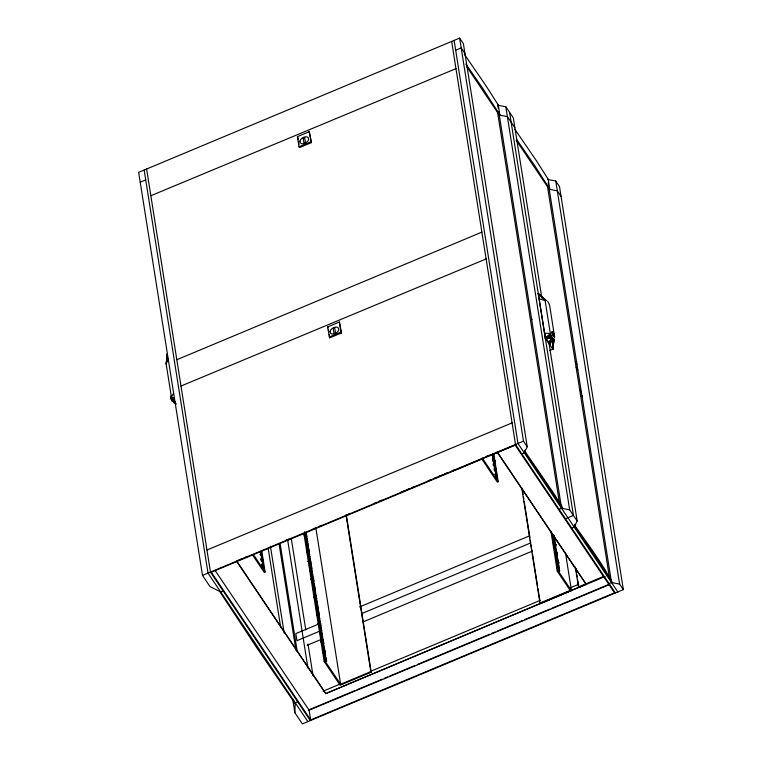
<?xml version="1.0" encoding="UTF-8"?>
<svg xmlns="http://www.w3.org/2000/svg" width="762" height="762" viewBox="0 0 762 762"><rect width="100%" height="100%" fill="white"/><g stroke="black" fill="none" stroke-linecap="round" stroke-linejoin="round"><path stroke-width="1.14" d="M514.855 129.283L536.296 160.572L548.202 179.27L547.678 179.489L555.755 181.004L559.508 186.585L623.345 589.655L302.362 723.9L294.856 712.737L295.227 702.783M167.04 361.426L167.392 353.787L166.183 364.046L171.383 396.869L173.612 401.974L176.032 404.279M545.887 300.238L545.135 300.685L550.326 333.508L553.288 339.481L552.841 349.291L545.297 338.033L538.277 293.703L546.23 300.59L538.305 293.789L539.563 295.646M166.811 361.293L167.392 353.787L166.183 364.046L168.173 358.769M167.392 353.787L166.259 363.655M546.668 339.157L549.85 344.729L552.945 339.128L552.841 349.291L554.05 339.033L552.841 349.291L552.555 338.604L545.335 338.128L550.326 333.508L544.544 333.146L545.268 335.509M582.501 395.773L582.378 396.716L580.634 395.735M175.279 403.431L173.612 401.974L174.412 398.135L171.383 396.869L173.622 393.154M552.688 342.681L553.974 339.423M171.669 397.802L174.412 398.135L173.203 401.307L175.279 401.86M552.764 341.69L553.812 339.633L552.841 349.291L553.288 339.481M524.294 452.876L527.228 446.751L463.391 43.682L459.638 38.1L138.655 172.345L202.492 575.415L209.998 586.578L220.647 591.922M574.224 527.113L577.167 520.989L548.726 341.405M172.784 400.517L174.412 398.135L172.002 398.736M549.088 343.71L552.555 338.604M175.022 402.784L174.346 402.841M548.278 342.405L552.145 337.947L545.335 338.128L550.612 334.442M172.383 399.65L174.412 398.135M551.736 337.156L545.335 338.128L550.945 335.366M140.208 182.194L145.723 179.889M455.686 50.244L461.191 47.939L464.953 53.521M150.847 195.739L456.171 68.551M309.248 131.712L297.399 136.665L299.009 146.79L299.533 147.58L311.382 142.627L309.248 131.712L311.382 142.627M299.009 146.79L310.848 141.837M464.268 54.131L486.356 86.325L498.262 105.023L497.738 105.242L505.816 106.756L513.331 117.929L541.839 297.971M498.224 112.309L497.605 112.566L559.403 502.739M466.963 67.008L499.301 115.081L499.824 114.862L498.262 105.023M548.164 186.547L547.545 186.814L609.524 578.158M548.202 179.27L549.754 189.109L549.231 189.328L611.219 580.673L610.086 578.996M176.822 359.721L481.879 232.134M180.994 386.039L486.308 258.851M327.546 326.965L339.385 322.012L341.528 332.927L329.679 337.88L327.546 326.965L328.07 327.755M329.146 337.09L340.995 332.137L339.385 322.012M549.621 350.577L552.831 349.234M206.959 550.021L512.283 422.824M238.649 560.08L241.935 558.708M244.126 557.784L247.412 556.412M285.731 540.382L289.017 539.01M313.115 528.933L316.401 527.561M318.583 526.647L321.869 525.275M345.967 515.198L349.253 513.817M373.342 503.749L376.628 502.368M378.819 501.453L382.105 500.082M400.717 492.29L404.003 490.918M406.194 490.004L409.48 488.632M411.671 487.718L414.957 486.337M428.092 480.841L431.378 479.469M433.568 478.555L436.855 477.183M439.045 476.26L442.331 474.888M444.522 473.974L447.808 472.602M452.19 470.764L454.381 469.849M486.137 456.571L489.423 455.2M202.492 575.415L523.475 441.169L459.638 38.1M451.542 471.583L481.755 458.943L497.338 482.108L498.224 481.736L493.757 453.523M490.052 455.476L515.274 444.922M492.566 453.542L493.462 454.866L492.566 455.238L492.89 457.267M303.952 534.619L306.076 537.782M305.591 534.638L306.476 534.267L305.152 532.286L306.8 536.286L305.914 536.658M259.871 554.469L260.756 554.098L260.433 552.079L262.09 556.079L260.756 554.098M260.88 554.431L261.766 554.06M492.585 457.743L495.052 460.981L492.919 457.819M493.071 458.419L493.967 458.048L492.633 456.067L494.281 460.067L493.967 458.048M304.99 537.248L305.876 536.877L305.552 534.857L307.21 538.858L305.114 535.886M306 537.21L306.886 536.839M261.385 557.603L262.271 557.232L260.937 555.25L262.595 559.26L261.699 559.632M492.471 461.029L493.357 460.658L493.033 458.638M493.481 460.991L494.367 460.619L494.69 462.639L492.595 459.667M306.505 540.382L307.391 540.01L306.057 538.039L307.715 542.039L307.391 540.01M260.775 560.222L261.661 559.851L261.347 557.822L262.995 561.832L260.899 558.86M261.785 560.175L262.68 559.803M492.976 464.21L493.862 463.839L493.538 461.81L495.195 465.82L493.862 463.839M493.986 464.163L494.871 463.791M305.657 543.42L308.62 547.792L306.972 543.782L307.296 545.811L306.4 546.183M493.157 465.363L494.043 464.991L495.376 466.973L495.7 469.001L494.805 469.373M307.01 543.563L307.896 543.192L306.562 541.211L306.886 543.239M521.837 453.904L524.818 452.657L544.049 480.127L562.099 508.092L559.118 509.34M263.176 562.985L263.5 565.004L261.852 561.003L263.176 562.985L262.29 563.356L262.614 565.375M494.005 466.668L496.462 469.916L494.328 466.744M261.461 564.556L262.357 564.185L264.004 568.185L261.909 565.213M307.324 545.592L308.219 545.221L307.896 543.192M494.49 467.344L495.376 466.973M307.41 546.135L308.305 545.763M262.795 566.537L263.681 566.166M493.881 469.964L494.776 469.592L494.452 467.563M494.89 469.916L495.786 469.544L496.1 471.564L494.005 468.592M307.915 549.316L308.81 548.945L307.477 546.964L309.124 550.964L308.239 551.336M307.41 552.536L307.086 550.516L307.981 550.145L309.629 554.145L307.981 550.145M495.395 473.097L496.291 472.726L494.957 470.745L496.605 474.745L495.719 475.117M307.076 552.345L310.039 556.717L308.381 552.707L308.705 554.736L307.819 555.107M494.567 474.288L495.462 473.916L497.11 477.926L495.462 473.916M308.42 552.488L309.305 552.117M261.766 550.84L265.119 572.005L264.233 572.376L252.184 554.46M495.9 476.269L496.786 475.898M223.104 590.893L220.123 592.141L256.823 647.824L294.694 703.012L297.675 701.764M309.715 554.688L308.829 555.06L309.21 557.917L310.544 559.899L308.886 555.889M310.22 557.87L309.334 558.241L308 556.26M310.325 564.566L308.162 561.194L311.448 565.642L309.801 561.642L310.115 563.661M309.839 561.423L310.725 561.051L309.391 559.07L309.715 561.089M310.239 563.994L311.134 563.623M311.629 566.795L311.953 568.823L310.305 564.813L311.629 566.795L310.744 567.166L309.41 565.185L309.734 567.214M311.734 573.491L309.867 570.005M310.239 570.395L311.125 570.024L310.801 567.995L312.458 572.005L310.363 569.024M312.134 569.976L311.248 570.347L311.525 572.548L312.858 574.529L311.21 570.567M311.658 572.919L312.544 572.548M311.144 576.101L312.029 575.729L311.706 573.71L313.363 577.71L312.029 575.729M313.039 575.681L312.153 576.053L311.267 574.738M312.087 580.834L311.287 578.929M311.02 579.253L314.268 583.463L312.62 579.453L311.734 579.825L312.049 581.854M311.648 579.282L312.534 578.91L312.21 576.882L313.544 578.863L313.868 580.892L312.972 581.263M312.658 579.234L313.544 578.863M313.068 581.806L313.954 581.435M314.458 584.616L314.773 586.635L313.125 582.635L314.458 584.616L313.563 584.987L312.677 583.663M312.43 588.178L314.03 590.56M314.068 588.159L314.963 587.788L313.63 585.807L315.278 589.817L314.392 590.188M313.144 588.75L314.03 588.378L315.687 592.388L313.592 589.417M313.468 590.779L314.354 590.407L314.03 588.378M314.477 590.731L315.363 590.359M313.973 593.96L314.858 593.588L314.535 591.56L316.192 595.56L314.858 593.588M314.982 593.912L315.868 593.541M313.849 597.113L315.982 600.275M315.487 597.094L316.373 596.722L315.039 594.741L316.697 598.741L315.801 599.113M314.877 599.704L315.773 599.332L315.449 597.313L317.097 601.313L315.001 598.341M315.887 599.665L316.782 599.294M316.392 602.837L317.287 602.466L315.954 600.485L317.602 604.495L317.287 602.466M315.554 605.914L318.516 610.238L316.859 606.238L317.183 608.267L316.297 608.638M316.897 606.019L317.783 605.647L316.459 603.666L316.773 605.695M317.221 608.047L318.106 607.666L317.783 605.647M524.523 450.78L552.926 492.166L561.804 506.206L561.28 506.425L561.575 508.311L569.652 509.826L577.167 520.989M317.306 608.59L318.192 608.219M317.811 611.772L318.697 611.4L317.363 609.419L319.021 613.42L318.125 613.791M316.982 612.962L317.868 612.591L319.526 616.601L317.868 612.591M316.973 614.839L319.926 619.173L318.278 615.163L318.592 617.191L317.706 617.563M318.316 614.944L319.202 614.572M319.611 617.144L318.716 617.515L319.097 620.373L320.431 622.344L318.783 618.344M320.107 620.325L319.221 620.697L317.887 618.715L318.211 620.744M565.442 518.741L573.415 515.407L509.568 112.347M320.221 627.059L318.059 623.687L321.345 628.098L319.688 624.097L320.011 626.116M318.878 623.964L295.818 633.603L296.942 640.69L320.002 631.041M359.502 606.971L529.676 535.791M319.726 623.878L320.612 623.507L319.288 621.525L319.602 623.545M320.135 626.44L321.021 626.069M320.64 629.622L321.526 629.25L320.192 627.269L321.85 631.279L321.526 629.25M361.721 613.591L530.8 542.877M321.631 635.994L319.764 632.498M320.126 632.851L321.021 632.479L320.697 630.45L322.345 634.451L320.25 631.479M554.041 535.267L553.155 535.638L551.821 533.657M322.031 632.431L321.145 632.803L321.421 635.041L322.755 637.022L321.107 633.022M571.776 528.142L574.758 526.894L574.453 525.018C587.454 543.716 601.675 562.213 612.038 582.33L609.057 583.578M553.241 536.181L554.126 535.81L553.241 534.495M552.412 537.381L553.298 537.01L554.955 541.01L553.298 537.01M553.564 538.21L554.45 537.839L554.126 535.81M321.545 635.375L322.44 635.003M554.631 538.991L553.745 539.363L552.86 538.039M321.04 638.594L321.926 638.223L321.612 636.203L323.259 640.204L321.926 638.223M322.936 638.175L322.05 638.546L321.164 637.232M553.764 541.858L556.222 545.106L554.088 541.944M307.096 645.319L321.364 639.356M363.083 621.906L532.162 551.183M553.231 542.582L554.126 542.211L553.803 540.191L555.46 544.192L554.126 542.211M554.25 542.544L555.136 542.163M321.983 643.338L321.183 641.423M320.916 641.747L324.174 645.957L322.517 641.947L321.631 642.318L321.955 644.347M321.545 641.775L322.431 641.404L322.107 639.375L323.44 641.356L323.764 643.385L322.878 643.757M322.555 641.728L323.44 641.356M554.65 545.106L555.546 544.735L555.86 546.764L553.326 543.135L553.641 545.154M322.964 644.3L323.85 643.928M554.145 548.335L555.031 547.964L554.717 545.935L556.365 549.945L555.031 547.964M556.05 547.916L555.155 548.288L554.269 546.973M322.45 647.519L323.345 647.148L323.021 645.128L324.679 649.129L323.345 647.148M324.355 647.109L323.469 647.481L322.574 646.157M555.174 550.793L557.632 554.031L555.508 550.869M555.66 551.469L556.546 551.097L555.222 549.116L556.87 553.117L556.546 551.097M554.736 552.059L555.622 551.688L557.279 555.688L556.955 553.669L556.069 554.041M322.336 650.681L323.926 653.053M323.964 650.653L324.86 650.281L323.526 648.31L325.174 652.31L324.288 652.682M323.04 651.253L323.936 650.881L325.584 654.882L323.488 651.91M323.364 653.272L324.25 652.901L323.936 650.881M324.374 653.224L325.26 652.853M556.451 556.889L557.784 558.87L556.127 554.869L556.451 556.889L555.565 557.26L556.889 559.241L555.679 555.898M556.574 557.212L557.46 556.841M323.869 656.453L324.755 656.082L324.431 654.053L326.088 658.063L324.755 656.082M324.879 656.406L325.765 656.034M556.593 559.718L559.051 562.966L556.917 559.794M557.079 560.394L557.965 560.022L556.631 558.041L558.279 562.051L557.393 562.423M325.384 659.587L326.269 659.216L324.936 657.235L326.593 661.235L325.707 661.606M557.479 562.966L558.375 562.594L558.689 564.623L556.593 561.642M346.281 514.674L371.227 672.217L340.128 685.219L324.155 661.464L325.041 661.092L304.562 531.771M556.974 566.185L557.86 565.814L557.546 563.794L558.87 565.775L559.194 567.795L558.308 568.166M557.984 566.147L558.87 565.775M557.479 569.366L557.155 567.347L558.041 566.976L559.699 570.976L558.041 566.976M559.375 568.947L558.489 569.319L557.155 567.347M565.509 553.002L571.462 590.626L540.363 603.637L539.963 603.037L570.176 590.407L557.26 571.205L558.146 570.833L552.193 533.209M323.031 691.22L340.585 683.876M370.208 671.484L540.296 600.351M569.928 587.959L578.701 584.292M325.041 661.092L340.624 684.257L370.827 671.617L346.062 515.255M605.19 576.52L578.872 587.531L578.472 586.94L603.694 576.386M586.245 584.235L325.679 693.639L586.245 584.235L497.681 452.571M308.458 710.051L330.67 700.764M331.765 700.297L354.787 690.677M356.987 689.753L382.2 679.209M384.391 678.294L387.677 676.913M389.868 675.999L415.09 665.455M417.281 664.54L489.633 634.279M491.823 633.355L495.119 631.984M497.31 631.069L517.036 622.811M519.236 621.897L522.522 620.525M524.713 619.601L549.926 609.057M552.126 608.143L608.295 584.644M310.658 719.928L211.312 572.233L515.188 445.141L614.524 592.836L310.658 719.928L309.115 710.203L609.686 584.492M545.335 338.128L551.326 336.29M499.301 115.081L507.378 116.605L514.883 127.768M611.515 582.549L619.592 584.073L623.345 589.655M539.096 298.761L545.135 300.685L538.305 293.789L545.592 300.066M173.612 401.974L175.431 402.669M175.974 403.384L174.003 402.488L175.765 404.003M545.211 300.295L538.305 293.789L545.792 300.38M538.305 293.789L545.363 300.085M547.688 301.152L549.564 304.99L554.679 337.28M574.758 526.894L593.989 554.365L612.038 582.33M465.82 63.97L481.765 86.906L499.824 114.862M516.407 139.132L534.8 165.773L549.754 189.109M269.024 664.388L270.281 666.236M561.07 196.425L557.317 190.843L549.231 189.328L516.245 140.284M575.253 361.769L576.939 364.284M576.11 367.208L577.806 369.722M523.475 441.169L527.228 446.751M575.624 527.752L576.929 529.695M617.839 591.96L517.969 443.474L454.123 40.405M615.382 592.979L515.512 444.494L451.666 41.434M497.081 451.99L586.302 584.635M553.117 535.857L554.45 537.839M492.452 454.914L493.776 456.895L493.462 454.866M495.7 469.001L494.043 464.991M557.86 565.814L559.194 567.795M482.241 457.981L498.224 481.736M558.146 570.833L571.462 590.626M340.995 332.137L341.528 332.927M308.219 545.221L305.676 541.582L305.991 543.611M307.086 550.516L307.972 551.831M308.943 560.099L311.039 563.07L310.725 561.051M308.162 561.194L309.229 562.785M309.572 570.128L310.639 571.71M312.534 578.91L313.868 580.892M310.991 579.053L312.049 580.634M370.827 671.617L371.227 672.217M318.106 607.666L315.563 604.037L315.887 606.066M318.84 622.554L320.935 625.526L320.612 623.507M318.059 623.687L319.126 625.278M319.469 632.622L320.535 634.203M322.431 641.404L323.764 643.385M260.699 551.583L261.585 552.898L261.261 550.878M320.888 641.547L321.955 643.128M260.814 559.213L261.871 560.794M253.489 554.717L265.119 572.005M237.058 561.575L325.612 693.239M236.458 560.994L325.679 693.639M215.075 570.395L309.115 710.203M310.334 720.566L210.455 572.081L146.618 169.021M307.877 721.595L207.997 573.11L144.161 170.04M248.479 633.917L249.707 635.765M531.533 318.649L532.028 319.611M579.491 388.553L581.435 392.668M555.755 181.004L619.592 584.073M548.192 182.766L548.545 184.956M552.098 332.032L552.326 333.461M575.062 524.227L575.434 526.58M505.816 106.756L569.652 509.826M575.891 568.719L576.443 572.243M576.824 574.596L577.196 576.948M577.567 579.301L578.682 586.359M575.3 566.947L578.472 586.94M561.804 506.206L562.099 508.092M497.91 106.337L498.253 108.528M498.777 111.804L561.089 505.254M557.965 560.022L558.279 562.051M554.212 542.763L554.536 544.782M557.041 560.613L557.355 562.642M550.926 531.228L557.26 571.205M525.132 449.999L525.685 453.514M522.122 488.413L523.046 494.3M523.418 496.643L523.789 498.996M524.17 501.348L529.942 537.801M530.314 540.144L530.685 542.496M531.057 544.849L531.428 547.202M531.8 549.554L532.171 551.907M532.543 554.26L537.572 585.997M537.943 588.35L539.81 600.104M521.722 487.823L539.963 603.037M496.291 472.726L496.605 474.745M297.932 137.465L298.294 139.713M298.647 141.961L298.999 144.209M328.432 330.003L328.784 332.261M329.146 334.508L329.679 337.88M315.859 527.895L340.624 684.257M306.476 534.267L306.8 536.286M308.81 548.945L309.124 550.964M314.963 587.788L315.278 589.817M316.373 596.722L316.697 598.741M318.697 611.4L319.021 613.42M324.86 650.281L325.174 652.31M326.269 659.216L326.593 661.235M312.62 579.453L312.944 581.482M322.517 641.947L322.84 643.976M303.857 533.314L324.155 661.464M291.274 538.382L305.772 629.879M308 643.957L313.02 675.627M287.703 540.239L307.953 668.103M280.092 543.42L297.19 651.339M282.035 558.441L282.407 560.784M289.655 606.562L290.027 608.914M278.997 543.382L295.904 650.129M270.424 546.192L284.159 632.927M294.399 701.126L294.694 703.012M292.627 698.649L294.856 712.737M268.205 548.535L280.616 626.888M262.271 557.232L262.595 559.26M262.357 564.185L262.671 566.204M170.478 396.507L170.707 397.935M172.555 401.412A2.829 0.619 67.3 0 1 170.812 398.278L170.507 396.354A2.829 0.619 67.3 0 1 171.088 396.535M172.574 401.193A2.534 0.552 67.3 0 1 171.964 400.583M171.726 400.183A2.534 0.552 67.3 0 1 170.659 397.469A2.534 0.552 67.3 0 1 170.983 396.611M299.923 141.075C299.866 146.266 308.029 143.056 308.658 139.456C308.705 134.264 300.552 137.474 299.923 141.075M330.06 331.365C330.003 336.566 338.166 333.356 338.795 329.755C338.842 324.555 330.689 327.774 330.06 331.365M552.126 331.87L552.431 333.804A2.829 0.619 67.3 0 0 554.498 336.88L554.193 334.956A2.829 0.619 67.3 0 0 552.126 331.87M304.638 137.484L303.152 138.103L303.933 143.027L305.419 142.408L304.638 137.503M334.68 327.793L333.194 328.412L333.975 333.337L335.461 332.718L334.68 327.812M553.279 333.27L552.907 332.718L553.717 336.042L553.279 333.27M552.298 333.061A2.534 0.552 67.3 0 0 554.193 336.718A2.534 0.552 67.3 0 0 553.45 333.356A2.534 0.552 67.3 0 0 552.298 333.061"/></g></svg>
